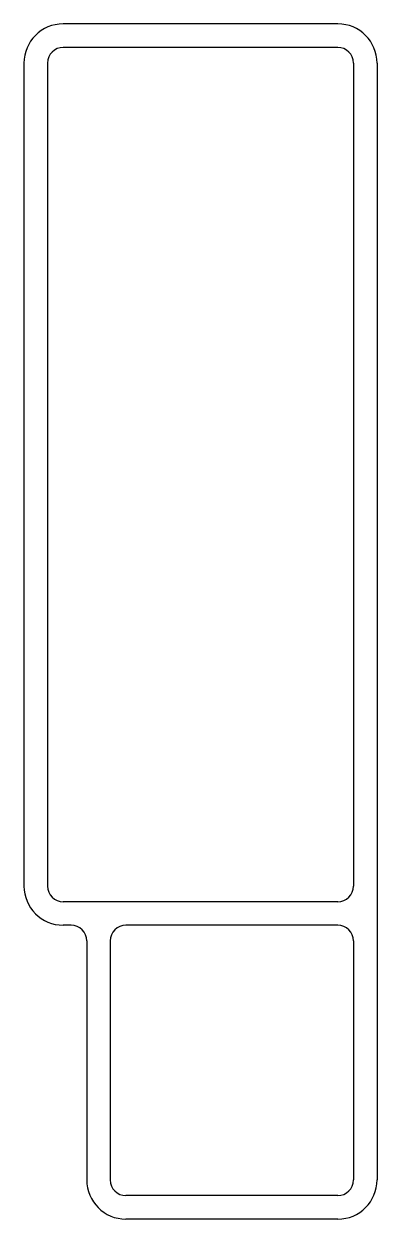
# Model space of a CAD drawing. Header units: millimetres. Extents: x 0 to 45, y -38 to 115.
import ezdxf

# ---------------------------------------------------------------- set-up
doc = ezdxf.new("R2010")
doc.units = ezdxf.units.MM
doc.layers.add('3', color=7, linetype='Continuous', true_color=0xffffff)

msp = doc.modelspace()

# ---------------------------------------------------------------- linework, layer by layer
at = {"layer": '3', "color": 163, "linetype": 'Continuous', "lineweight": 25}
for p, q in [((40, 115), (5, 115)), ((39.999869, 112), (5, 112)), ((0, 110), (0, 5)), ((3, 110), (3, 5)), ((41.999869, 110), (41.999869, 5)), ((45, 110), (45, -32.5)), ((39.999869, 3), (5, 3)), ((5.999983, 0), (5, 0)), ((40, 0), (12.999983, 0)), ((42, -2), (42, -32.5)), ((40, -34.5), (12.999983, -34.5)), ((40, -37.5), (12.999983, -37.5))]:
    msp.add_line(p, q, dxfattribs=at)
at = {"layer": '3', "color": 60, "linetype": 'Continuous', "lineweight": 25}
for p, q in [((7.999983, -2), (7.999983, -32.5)), ((10.999983, -2), (10.999983, -32.5))]:
    msp.add_line(p, q, dxfattribs=at)
at = {"layer": '3', "color": 163, "linetype": 'Continuous', "lineweight": 25}
for centre, radius, start, end in [((5, 110), 5, 90, 180), ((40, 110), 5, 0, 90), ((5, 110), 2, 90, 180), ((39.999869, 110), 2, 0, 90), ((5, 5), 2, 180, 270), ((39.999869, 5), 2, 270, 0), ((40, -2), 2, 0, 90), ((40, -32.5), 5, 270, 0), ((40, -32.5), 2, 270, 0)]:
    msp.add_arc(centre, radius, start, end, dxfattribs=at)
at = {"layer": '3', "color": 51, "linetype": 'Continuous', "lineweight": 25}
for centre, radius, start, end in [((5, 5), 5, 180, 270), ((5.999983, -2), 2, 0, 90), ((12.999983, -2), 2, 90, 180), ((12.999983, -32.5), 5, 180, 270), ((12.999983, -32.5), 2, 180, 270)]:
    msp.add_arc(centre, radius, start, end, dxfattribs=at)

doc.saveas('drawing.dxf')
